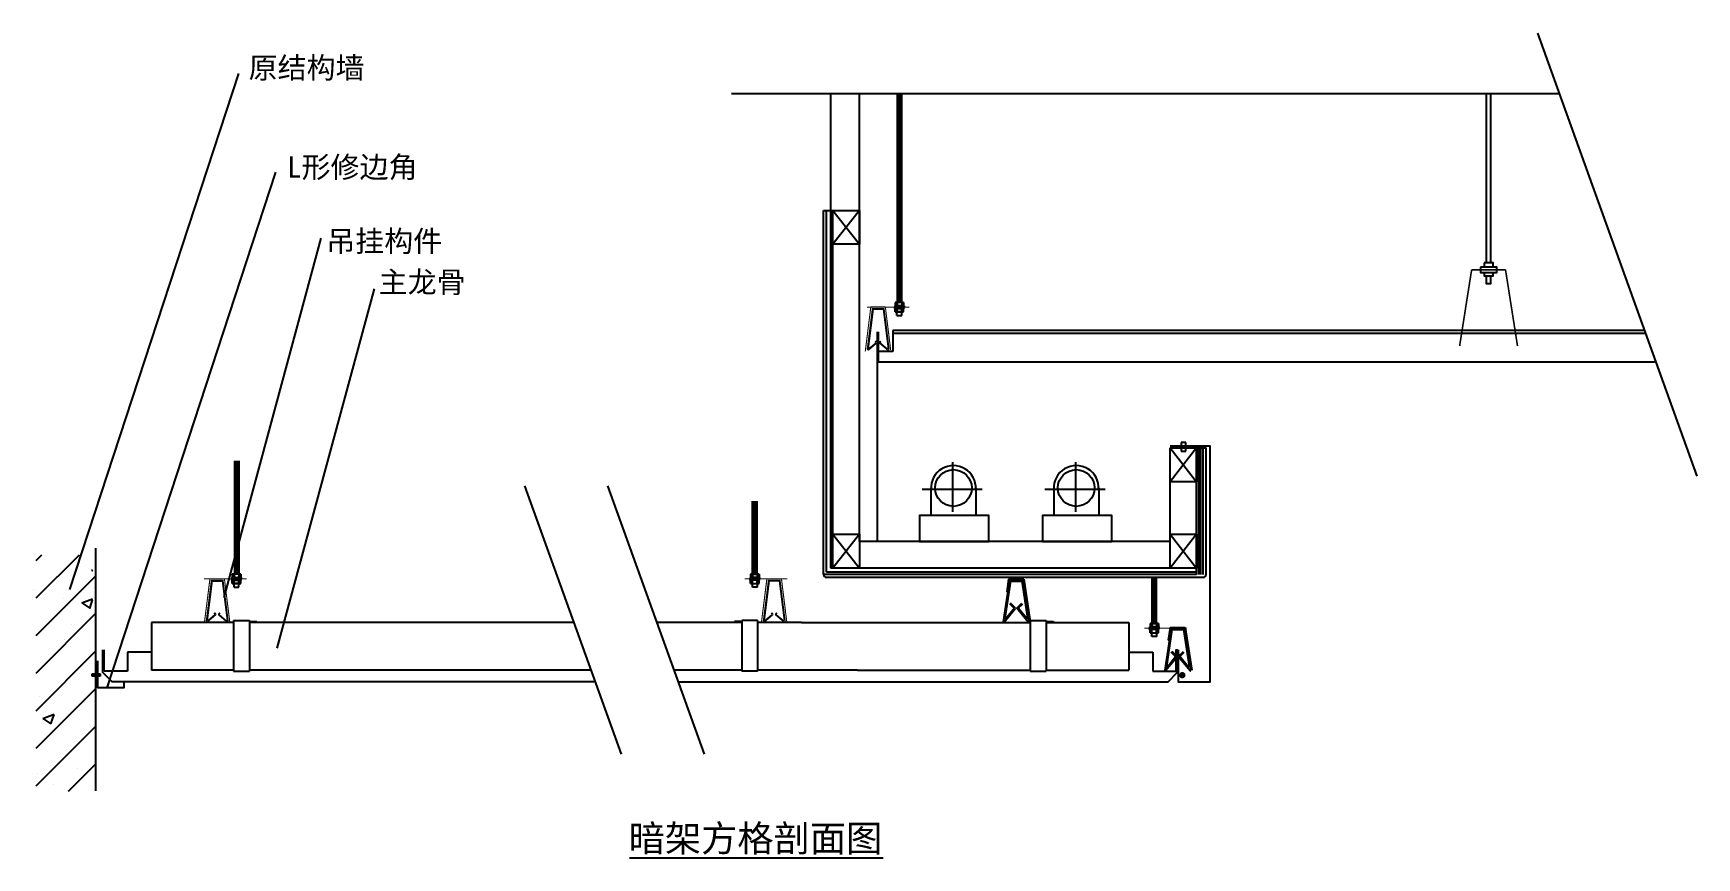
# Model space of a CAD drawing. Extents: x 154 to 1719, y 1596 to 2371.
import ezdxf

# ---------------------------------------------------------------- set-up
doc = ezdxf.new("R2010")
doc.units = 0
doc.header["$LTSCALE"] = 0.2
doc.header["$MEASUREMENT"] = 0
doc.layers.get('0').update_dxf_attribs({"linetype": 'CONTINUOUS'})
for name, color, linetype in [('2', 2, 'CONTINUOUS'), ('3', 3, 'CONTINUOUS'), ('4', 4, 'CONTINUOUS'), ('7', 7, 'CONTINUOUS'), ('BH', 3, 'CONTINUOUS'), ('DIM', 3, 'CONTINUOUS'), ('S', 7, 'CONTINUOUS'), ('TEXT', 3, 'CONTINUOUS')]:
    doc.layers.add(name, color=color, linetype=linetype)
doc.styles.add('HZ', font='')
doc.styles.get('HZ').set_extended_font_data('仿宋_GB2312')
doc.dimstyles.new('STANDARD$7', dxfattribs={"dimtxt": 20, "dimasz": 5, "dimexe": 0.18, "dimexo": 0.0625, "dimgap": 0.09, "dimtad": 1, "dimdec": 0, "dimzin": 0, "dimtxsty": 'STANDARD', "dimblk1": 'DOT', "dimblk2": 'DOT', "dimsah": 1, "dimcen": 0.09, "dimclrt": 7, "dimazin": 3, "dimtfac": 1, "dimtdec": 4, "dimtmove": 0, "dimatfit": 3, "dimtolj": 1, "dimtzin": 0})

# ---------------------------------------------------------------- blocks, each defined once
blk = doc.blocks.new('_DOT')
at = {"color": 0, "linetype": 'BYBLOCK'}
blk.add_line((-0.5, 0), (-1, 0), dxfattribs=at)
at = {"color": 0, "linetype": 'BYBLOCK', "const_width": 0.5}
blk.add_lwpolyline([(-0.25, 0, 1), (0.25, 0, 1)], format="xyb", close=True, dxfattribs=at)
blk = doc.blocks.new('*X1')
at = {"color": 0}
for p, q in [((62486.8, 80977.7), (62527.6, 81018.4)), ((62486.8, 81013), (62492.2, 81018.4)), ((62486.8, 80942.3), (62542.8, 80998.3)), ((62486.8, 80907), (62542.8, 80963)), ((62486.8, 80871.6), (62542.8, 80927.6)), ((62486.8, 80836.3), (62542.8, 80892.3)), ((62486.8, 80800.9), (62542.8, 80856.9)), ((62517.4, 80796.1), (62542.8, 80821.5))]:
    blk.add_line(p, q, dxfattribs=at)
blk = doc.blocks.new('*X2')
at = {"color": 0}
for p, q in [((62542.1, 81003.5), (62542.8, 81004.4)), ((62542.1, 81003.5), (62542.8, 81003.4)), ((62487, 80985.4), (62487, 80985.4)), ((62515, 80977.4), (62515, 80977.4)), ((62532.6, 80973), (62542.8, 80977)), ((62532.6, 80973), (62540.1, 80968)), ((62540.1, 80967.9), (62542.8, 80976)), ((62522.9, 80952.5), (62522.9, 80952.5)), ((62516.8, 80938.5), (62516.8, 80938.5)), ((62492.7, 80885), (62492.7, 80885)), ((62496.1, 80864.3), (62506.6, 80868.3)), ((62503.6, 80859.2), (62506.7, 80868.2)), ((62530.9, 80871.5), (62530.9, 80871.5)), ((62535.4, 80879.1), (62535.4, 80879.1)), ((62496.1, 80864.3), (62503.6, 80859.2)), ((62491.4, 80812.3), (62491.4, 80812.3)), ((62528.9, 80817.3), (62528.9, 80817.3)), ((62506.2, 80802.4), (62506.2, 80802.4))]:
    blk.add_line(p, q, dxfattribs=at)
blk = doc.blocks.new('DENG')
at = {"layer": '7'}
for p, q in [((0, -88.3), (0, 106.3)), ((-121.1, 0), (114.6, 0)), ((-86.4, 4.9), (-86.4, -103)), ((89.7, 4.9), (89.7, -103))]:
    blk.add_line(p, q, dxfattribs=at)
blk.add_lwpolyline([(140.8, -204.7), (140.8, -103), (-130.9, -103), (-130.9, -204.7)], close=True, dxfattribs=at)
blk.add_circle((1.6, 4.9), 72, dxfattribs=at)
blk.add_arc((1.6, 4.9), 88, 356.80472, 183.19528, dxfattribs=at)
blk = doc.blocks.new('DENG-L')
at = {"layer": '3', "xscale": 0.2, "yscale": 0.2, "zscale": 0.2}
blk.add_blockref('DENG', (-28.2, 40.9), dxfattribs=at)
blk = doc.blocks.new('DING1')
at = {"layer": 'DIM'}
blk.add_blockref('DENG-L', (0, 0), dxfattribs=at)

msp = doc.modelspace()

# ---------------------------------------------------------------- linework, layer by layer
at = {"layer": '2'}
msp.add_line((212.2, 1886.9), (212.2, 1658.6), dxfattribs=at)
at = {"layer": '3'}
for p, q in [((900.2, 1864.3), (900.2, 2204.7)), ((931.2, 2204.7), (906.2, 2173)), ((906.2, 2204.7), (931.2, 2173)), ((1669.8, 2091.8), (962.5, 2091.8)), ((1670.9, 2088.8), (962.5, 2088.8)), ((1223.5, 1981.2), (1248.5, 1949.5)), ((1248.5, 1981.2), (1223.5, 1949.5)), ((906.2, 1900), (931.2, 1868.3)), ((931.2, 1900), (906.2, 1868.3)), ((1223.5, 1900), (1248.5, 1868.3)), ((1248.5, 1900), (1223.5, 1868.3)), ((1248.5, 1864.3), (900.2, 1864.3)), ((220.1, 1771.2), (220.1, 1791.2)), ((264.7, 1789.2), (242.2, 1789.2)), ((242.2, 1789.2), (242.2, 1771.2)), ((242.2, 1771.2), (220.1, 1771.2))]:
    msp.add_line(p, q, dxfattribs=at)
at = {"layer": '4'}
for p, q in [((1680.6, 2061.8), (949, 2061.8)), ((342.1, 1818.9), (342.1, 1771.2)), ((342.1, 1818.9), (357.1, 1818.9)), ((357.1, 1818.9), (357.1, 1771.2)), ((820.3, 1818.9), (820.3, 1771.2)), ((835.3, 1818.9), (820.3, 1818.9)), ((835.3, 1818.9), (835.3, 1771.2)), ((1091.9, 1818.9), (1091.9, 1771.2)), ((1091.9, 1818.9), (1106.9, 1818.9)), ((1106.9, 1818.9), (1106.9, 1771.2)), ((1184.6, 1789.2), (1207.1, 1789.2)), ((1207.1, 1789.2), (1207.1, 1771.2)), ((342.1, 1771.2), (357.1, 1771.2)), ((835.3, 1771.2), (820.3, 1771.2)), ((1091.9, 1771.2), (1106.9, 1771.2)), ((1207.1, 1771.2), (1229.2, 1771.2)), ((1221.6, 1761.2), (1230.3, 1769.9)), ((208.9, 1768.7), (216.6, 1768.7)), ((208.9, 1766.5), (208.9, 1768.7)), ((216.6, 1766.5), (208.9, 1766.5)), ((216.6, 1768.7), (216.6, 1766.5)), ((760.4, 1761.2), (1221.6, 1761.2))]:
    msp.add_line(p, q, dxfattribs=at)
for points in [[(906.2, 2204.7), (931.2, 2204.7), (931.2, 2173), (906.2, 2173)], [(1223.5, 1981.2), (1248.5, 1981.2), (1248.5, 1949.5), (1223.5, 1949.5)], [(906.2, 1900), (931.2, 1900), (931.2, 1868.3), (906.2, 1868.3)], [(1223.5, 1900), (1248.5, 1900), (1248.5, 1868.3), (1223.5, 1868.3)]]:
    msp.add_lwpolyline(points, close=True, dxfattribs=at)
for points in [[(1231.2, 1791.2), (1231.2, 1761.2), (1261.2, 1761.2), (1261.2, 1982.9), (1223.5, 1982.9)], [(682.3, 1761.2), (227.7, 1761.2), (219, 1769.9), (219, 1791.2)], [(1229.2, 1771.2), (1229.2, 1791.2), (1230.3, 1791.2), (1230.3, 1769.9)]]:
    msp.add_lwpolyline(points, dxfattribs=at)
at = {"layer": '4', "color": 4}
msp.add_lwpolyline([(213.9, 1780.9), (213.9, 1755.9), (238.9, 1755.9), (238.9, 1760.9)], dxfattribs=at)
at = {"layer": 'BH'}
for p, q in [((1569.2, 2371.3), (1719.2, 1954.8)), ((1589.7, 2314.4), (810.7, 2314.4)), ((616, 1945.5), (706.8, 1693.3)), ((694.1, 1945.5), (784.9, 1693.3))]:
    msp.add_line(p, q, dxfattribs=at)
at = {"layer": 'DIM', "color": 6}
msp.add_line((714.7, 1595.8), (953.3, 1595.8), dxfattribs=at)
at = {"layer": 'S'}
for p, q in [((904.2, 1868.3), (904.2, 2314.4)), ((931.2, 1893.3), (931.2, 2314.4)), ((897.2, 1862.3), (897.2, 2204.7)), ((897.2, 2204.7), (906.2, 2204.7)), ((906.2, 1868.3), (906.2, 2204.7)), ((964.4, 2114.9), (973.1, 2114.9)), ((964.4, 2114.9), (964.4, 2114.2)), ((964.7, 2118.1), (964.7, 2115.2)), ((971.7, 2118.2), (965.7, 2118.2)), ((966.5, 2118.1), (966.5, 2115.2)), ((970.9, 2118.1), (970.9, 2115.2)), ((972.7, 2118.1), (972.7, 2115.2)), ((973.1, 2114.9), (973.1, 2114.2)), ((943.6, 2111.9), (938.9, 2074.4)), ((953.7, 2111.9), (943.6, 2111.9)), ((953.7, 2111.9), (958.4, 2074.4)), ((964.4, 2112.4), (964.4, 2113.1)), ((964.4, 2112.4), (973.1, 2112.4)), ((964.7, 2109.4), (964.7, 2112.2)), ((971.7, 2109.2), (965.7, 2109.2)), ((966.4, 2105.8), (966.4, 2109.3)), ((966.4, 2105.8), (971, 2105.8)), ((966.5, 2109.4), (966.5, 2112.2)), ((970.9, 2109.4), (970.9, 2112.2)), ((971, 2105.8), (971, 2109.3)), ((972.7, 2109.4), (972.7, 2112.2)), ((973.1, 2112.4), (973.1, 2113.1)), ((948.2, 1892.6), (948.2, 2090.3)), ((949, 2061.8), (949, 2090.3)), ((962.5, 2091.8), (962.5, 2071.8)), ((939.8, 2074), (946.8, 2079.9)), ((946.8, 2080.7), (945.9, 2081.5)), ((962.5, 2071.8), (949, 2071.8)), ((950.5, 2080.7), (951.4, 2081.5)), ((957.5, 2074), (950.6, 2079.9)), ((1257.5, 1982.9), (1223.5, 1982.9)), ((1223.5, 1982.9), (1257.5, 1982.9)), ((1223.5, 1893.3), (1223.5, 1981.2)), ((1257.5, 1981.2), (1223.5, 1981.2)), ((1223.5, 1981.2), (1257.5, 1981.2)), ((1223.5, 1981.2), (1257.5, 1981.2)), ((1233.9, 1986.4), (1233.9, 1978.1)), ((1238.2, 1986.4), (1233.9, 1986.4)), ((1233.9, 1978.1), (1238.2, 1978.1)), ((1238.2, 1978.1), (1238.2, 1986.4)), ((1248.5, 1862.3), (1248.5, 1981.2)), ((1250.5, 1862.3), (1250.5, 1981.2)), ((1252.5, 1862.3), (1252.5, 1981.2)), ((1254.5, 1862.3), (1254.5, 1981.2)), ((1257.5, 1862.3), (1257.5, 1981.2)), ((1223.5, 1893.3), (931.2, 1893.3)), ((1227.2, 1868.3), (904.2, 1868.3)), ((321.6, 1856.3), (316.9, 1818.8)), ((321.6, 1856.3), (331.6, 1856.3)), ((331.6, 1856.3), (336.3, 1818.8)), ((340.4, 1859.3), (349.1, 1859.3)), ((340.4, 1859.3), (340.4, 1858.6)), ((340.4, 1856.8), (340.4, 1857.5)), ((340.4, 1856.8), (349.1, 1856.8)), ((340.8, 1862.5), (340.8, 1859.6)), ((340.8, 1853.8), (340.8, 1856.6)), ((347.8, 1862.6), (341.8, 1862.6)), ((347.8, 1853.6), (341.8, 1853.6)), ((342.5, 1850.2), (342.5, 1853.7)), ((342.5, 1850.2), (347, 1850.2)), ((342.6, 1862.5), (342.6, 1859.6)), ((342.6, 1853.8), (342.6, 1856.6)), ((347, 1862.5), (347, 1859.6)), ((347, 1853.8), (347, 1856.6)), ((347, 1850.2), (347, 1853.8)), ((348.8, 1862.5), (348.8, 1859.6)), ((348.8, 1853.8), (348.8, 1856.6)), ((349.1, 1859.3), (349.1, 1858.6)), ((349.1, 1856.8), (349.1, 1857.5)), ((828.3, 1859.3), (828.3, 1858.6)), ((837, 1859.3), (828.3, 1859.3)), ((828.3, 1856.8), (828.3, 1857.5)), ((837, 1856.8), (828.3, 1856.8)), ((828.7, 1862.5), (828.7, 1859.6)), ((828.7, 1853.8), (828.7, 1856.6)), ((829.7, 1862.6), (835.7, 1862.6)), ((829.7, 1853.6), (835.7, 1853.6)), ((830.5, 1862.5), (830.5, 1859.6)), ((830.5, 1853.8), (830.5, 1856.6)), ((830.5, 1850.2), (830.5, 1853.8)), ((835, 1850.2), (830.5, 1850.2)), ((834.9, 1862.5), (834.9, 1859.6)), ((834.9, 1853.8), (834.9, 1856.6)), ((835, 1850.2), (835, 1853.7)), ((836.7, 1862.5), (836.7, 1859.6)), ((836.7, 1853.8), (836.7, 1856.6)), ((837, 1859.3), (837, 1858.6)), ((837, 1856.8), (837, 1857.5)), ((845.8, 1856.3), (841.2, 1818.8)), ((855.9, 1856.3), (845.8, 1856.3)), ((855.9, 1856.3), (860.6, 1818.8)), ((1248.5, 1862.3), (897.2, 1862.3)), ((1254.5, 1859.3), (900.2, 1859.3)), ((1072.4, 1856.8), (1066.5, 1817.6)), ((1073.3, 1855.8), (1068, 1821.1)), ((1071.5, 1857.8), (1069.7, 1845.9)), ((1072.4, 1856.8), (1085, 1856.8)), ((1073.3, 1855.8), (1084.1, 1855.8)), ((1084.1, 1855.8), (1089.4, 1821.1)), ((1085, 1856.8), (1090.9, 1817.6)), ((1085.8, 1857.8), (1091.9, 1817.8)), ((1070.8, 1845.9), (1069.7, 1845.9)), ((1076.8, 1830.4), (1072.6, 1834.6)), ((1078.1, 1830.5), (1073.3, 1835.3)), ((1079.3, 1830.5), (1084.1, 1835.3)), ((1080.6, 1830.4), (1084.8, 1834.6)), ((264.7, 1816.9), (264.7, 1772.2)), ((342.1, 1816.9), (264.7, 1816.9)), ((317.7, 1818.4), (324.7, 1824.3)), ((324.7, 1825.1), (323.9, 1825.9)), ((328.5, 1825.1), (329.3, 1825.9)), ((335.5, 1818.4), (328.5, 1824.3)), ((357.1, 1817.9), (364, 1817.9)), ((662.3, 1816.9), (357.1, 1816.9)), ((364, 1817.9), (364, 1816.9)), ((820.3, 1816.9), (740.4, 1816.9)), ((813.5, 1817.9), (813.5, 1816.9)), ((820.3, 1817.9), (813.5, 1817.9)), ((876.5, 1816.9), (835.3, 1816.9)), ((842, 1818.4), (849, 1824.3)), ((849, 1825.1), (848.2, 1825.9)), ((852.7, 1825.1), (853.6, 1825.9)), ((859.8, 1818.4), (852.8, 1824.3)), ((876.5, 1816.9), (1091.9, 1816.9)), ((1067.4, 1817.2), (1078.1, 1830.5)), ((1068.9, 1820.7), (1076.8, 1830.4)), ((1090, 1817.2), (1079.3, 1830.5)), ((1088.5, 1820.7), (1080.6, 1830.4)), ((1106.9, 1817.9), (1113.8, 1817.9)), ((1106.9, 1816.9), (1184.6, 1816.9)), ((1113.8, 1817.9), (1113.8, 1816.9)), ((1184.6, 1816.9), (1184.6, 1772.2)), ((1205.6, 1816.2), (1211.6, 1816.2)), ((1212.9, 1812.9), (1204.2, 1812.9)), ((1204.2, 1812.9), (1204.2, 1812.2)), ((1204.2, 1810.4), (1204.2, 1811.1)), ((1212.9, 1810.4), (1204.2, 1810.4)), ((1204.6, 1816.1), (1204.6, 1813.2)), ((1204.6, 1807.4), (1204.6, 1810.2)), ((1205.6, 1807.2), (1211.6, 1807.2)), ((1206.4, 1816.1), (1206.4, 1813.2)), ((1206.4, 1807.4), (1206.4, 1810.2)), ((1206.4, 1803.8), (1206.4, 1807.3)), ((1210.9, 1803.8), (1206.4, 1803.8)), ((1210.8, 1816.1), (1210.8, 1813.2)), ((1210.8, 1807.4), (1210.8, 1810.2)), ((1210.9, 1803.8), (1210.9, 1807.3)), ((1212.6, 1816.1), (1212.6, 1813.2)), ((1212.6, 1807.4), (1212.6, 1810.2)), ((1212.9, 1812.9), (1212.9, 1812.2)), ((1212.9, 1810.4), (1212.9, 1811.1)), ((1224.4, 1811.3), (1218.4, 1772.2)), ((1225.2, 1810.3), (1220, 1775.6)), ((1223.5, 1812.3), (1221.7, 1800.4)), ((1224.4, 1811.3), (1236.9, 1811.3)), ((1225.2, 1810.3), (1236.1, 1810.3)), ((1236.1, 1810.3), (1241.3, 1775.6)), ((1236.9, 1811.3), (1242.9, 1772.2)), ((1237.8, 1812.3), (1243.8, 1772.3)), ((1220.9, 1775.3), (1228.7, 1784.9)), ((1222.7, 1800.4), (1221.7, 1800.4)), ((1228.7, 1784.9), (1224.6, 1789.1)), ((1229.2, 1785.9), (1225.3, 1789.8)), ((1231.2, 1785), (1236, 1789.8)), ((1242, 1771.8), (1231.2, 1785)), ((1232.6, 1784.9), (1236.7, 1789.1)), ((1240.4, 1775.3), (1232.6, 1784.9)), ((342.1, 1772.2), (264.7, 1772.2)), ((678.4, 1772.2), (357.1, 1772.2)), ((820.3, 1772.2), (756.5, 1772.2)), ((820.3, 1772.2), (756.5, 1772.2)), ((929.2, 1772.2), (835.3, 1772.2)), ((929.2, 1772.2), (1091.9, 1772.2)), ((1106.9, 1772.2), (1184.6, 1772.2)), ((1219.3, 1771.8), (1229.2, 1783.9))]:
    msp.add_line(p, q, dxfattribs=at)
at = {"layer": 'S', "color": 0}
msp.add_line((969.8, 2118.2), (966.4, 2119.8), dxfattribs=at)
at = {"layer": 'S', "color": 1}
for p, q in [((1071.5, 1857.8), (1085.8, 1857.8)), ((1223.5, 1812.3), (1237.8, 1812.3))]:
    msp.add_line(p, q, dxfattribs=at)
at = {"layer": 'S'}
for points, const_width in [([(968.9, 2118.5), (968.9, 2314.4)], 6), ([(1507.3, 2148.8), (1496, 2077.1)], 1.5), ([(1507.3, 2148.8), (1539.2, 2148.8)], 1.5), ([(1539.2, 2148.8), (1550.5, 2077.1)], 1.5), ([(941.8, 2113.8), (936.6, 2072.1)], 1), ([(978.2, 2113.6), (938.2, 2113.6)], 1), ([(941.8, 2113.8), (955.5, 2113.8)], 1), ([(955.5, 2113.8), (960.5, 2073.4)], 1), ([(943.3, 2112.9), (938.5, 2074.5)], 1), ([(953.7, 2112.4), (943.6, 2112.4)], 1), ([(954.1, 2112.9), (958.9, 2074.5)], 1), ([(947.1, 2081), (946.3, 2081.9)], 1), ([(950.2, 2081), (951, 2081.9)], 1), ([(940.1, 2073.6), (947.1, 2079.5)], 1), ([(957.2, 2073.6), (950.2, 2079.5)], 1), ([(345, 1862.8), (345, 1969.3)], 6), ([(832.5, 1862.8), (832.5, 1931.2)], 6), ([(354.3, 1858), (314.3, 1858)], 1), ([(319.8, 1858.2), (314.7, 1817.8)], 1), ([(321.2, 1857.3), (316.4, 1818.9)], 1), ([(333.4, 1858.2), (319.8, 1858.2)], 1), ([(321.6, 1856.8), (331.6, 1856.8)], 1), ([(332, 1857.3), (336.8, 1818.9)], 1), ([(333.4, 1858.2), (338.6, 1816.5)], 1), ([(823.2, 1858), (863.2, 1858)], 1), ([(844, 1858.2), (838.8, 1816.5)], 1), ([(845.5, 1857.3), (840.7, 1818.9)], 1), ([(844, 1858.2), (857.7, 1858.2)], 1), ([(855.9, 1856.8), (845.8, 1856.8)], 1), ([(856.3, 1857.3), (861.1, 1818.9)], 1), ([(857.7, 1858.2), (862.7, 1817.8)], 1), ([(1208.4, 1816.4), (1208.4, 1859.3)], 6), ([(318, 1818), (325, 1823.9)], 1), ([(325.1, 1825.4), (324.2, 1826.3)], 1), ([(328.1, 1825.4), (329, 1826.3)], 1), ([(335.1, 1818), (328.2, 1823.9)], 1), ([(842.3, 1818), (849.3, 1823.9)], 1), ([(849.4, 1825.4), (848.5, 1826.3)], 1), ([(852.4, 1825.4), (853.2, 1826.3)], 1), ([(859.4, 1818), (852.4, 1823.9)], 1), ([(1199.1, 1811.6), (1239.1, 1811.6)], 1)]:
    msp.add_lwpolyline(points, dxfattribs=dict(at, const_width=const_width))
for points in [[(1521, 2314.4), (1521, 2155.3)], [(1525.5, 2155.3), (1525.5, 2314.4)], [(1527.5, 2151.2), (1527.5, 2155.3), (1519, 2155.3)], [(1519, 2155.3), (1519, 2151.2)], [(1519, 2146.4), (1519, 2143.2), (1527.5, 2143.2), (1527.5, 2146.4)], [(1521, 2143.2), (1521, 2135.9), (1525.5, 2135.9), (1525.5, 2143.2)]]:
    msp.add_lwpolyline(points, dxfattribs=at)
msp.add_lwpolyline([(1515.8, 2151.2), (1515.8, 2146.4), (1531.1, 2146.4), (1531.1, 2151.2)], close=True, dxfattribs=at)
at = {"layer": 'S', "const_width": 1}
for points in [[(938.5, 2074.5, 0.684265), (940.1, 2073.6, 0.684265)], [(947.1, 2079.5, 0.437904), (947.1, 2081, 0.437904)], [(950.2, 2081, 0.437904), (950.2, 2079.5, 0.437904)], [(957.2, 2073.6, 0.684265), (958.9, 2074.5, 0.684265)], [(318, 1818, -0.684265), (316.4, 1818.9, -0.684265)], [(325.1, 1825.4, -0.437904), (325, 1823.9, -0.437904)], [(328.2, 1823.9, -0.437904), (328.1, 1825.4, -0.437904)], [(336.8, 1818.9, -0.684265), (335.1, 1818, -0.684265)], [(840.7, 1818.9, 0.684265), (842.3, 1818, 0.684265)], [(849.3, 1823.9, 0.437904), (849.4, 1825.4, 0.437904)], [(852.4, 1825.4, 0.437904), (852.4, 1823.9, 0.437904)], [(859.4, 1818, 0.684265), (861.1, 1818.9, 0.684265)]]:
    msp.add_lwpolyline(points, format="xyb", dxfattribs=at)
at = {"layer": 'S', "color": 7, "const_width": 3}
msp.add_lwpolyline([(1233.5, 1767.5, 1), (1236.5, 1767.5, 1)], format="xyb", close=True, dxfattribs=at)
at = {"layer": 'S'}
for centre, radius, start, end in [((965.6, 2115.5), 2.68, 70.5011, 109.4989), ((965.6, 2117.7), 2.68, 250.5011, 289.4989), ((968.7, 2101.2), 17, 82.5428, 97.4572), ((968.7, 2132.1), 17, 262.5428, 277.4572), ((971.8, 2115.5), 2.68, 70.5011, 109.4989), ((971.8, 2117.7), 2.68, 250.5011, 289.4989), ((965.6, 2109.7), 2.68, 70.5011, 109.4989), ((965.6, 2111.9), 2.68, 250.5011, 289.4989), ((968.7, 2095.4), 17, 82.5428, 97.4572), ((968.7, 2126.2), 17, 262.5428, 277.4572), ((971.8, 2109.7), 2.68, 70.5011, 109.4989), ((971.8, 2111.9), 2.68, 250.5011, 289.4989), ((939.4, 2074.3), 0.503, 172.875, 310.4048), ((341.7, 1859.9), 2.68, 70.5011, 109.4989), ((341.7, 1862.1), 2.68, 250.5011, 289.4989), ((341.7, 1854.1), 2.68, 70.5011, 109.4989), ((341.7, 1856.3), 2.68, 250.5011, 289.4989), ((344.8, 1845.6), 17, 82.5428, 97.4572), ((344.8, 1876.5), 17, 262.5428, 277.4572), ((344.8, 1839.8), 17, 82.5428, 97.4572), ((344.8, 1870.6), 17, 262.5428, 277.4572), ((347.9, 1859.9), 2.68, 70.5011, 109.4989), ((347.9, 1862.1), 2.68, 250.5011, 289.4989), ((347.9, 1854.1), 2.68, 70.5011, 109.4989), ((347.9, 1856.3), 2.68, 250.5011, 289.4989), ((829.6, 1859.9), 2.68, 70.5011, 109.4989), ((829.6, 1862.1), 2.68, 250.5011, 289.4989), ((829.6, 1854.1), 2.68, 70.5011, 109.4989), ((829.6, 1856.3), 2.68, 250.5011, 289.4989), ((832.7, 1845.6), 17, 82.5428, 97.4572), ((832.7, 1876.5), 17, 262.5428, 277.4572), ((832.7, 1839.8), 17, 82.5428, 97.4572), ((832.7, 1870.6), 17, 262.5428, 277.4572), ((835.8, 1859.9), 2.68, 70.5011, 109.4989), ((835.8, 1862.1), 2.68, 250.5011, 289.4989), ((835.8, 1854.1), 2.68, 70.5011, 109.4989), ((835.8, 1856.3), 2.68, 250.5011, 289.4989), ((900.2, 1862.3), 3, 180, 270), ((1254.5, 1862.3), 3, 270, 0), ((335.8, 1818.8), 0.503, 229.5952, 7.125), ((841.7, 1818.8), 0.503, 172.875, 310.4048), ((1067, 1817.6), 0.5, 171.4162, 320.9564), ((1068.5, 1821), 0.5, 171.4162, 320.9564), ((1088.9, 1821), 0.5, 219.0436, 8.5838), ((1090.4, 1817.6), 0.5, 219.0436, 8.5838), ((1205.5, 1813.5), 2.68, 70.5011, 109.4989), ((1208.6, 1799.2), 17, 82.5428, 97.4572), ((1211.7, 1813.5), 2.68, 70.5011, 109.4989), ((1205.5, 1815.7), 2.68, 250.5011, 289.4989), ((1205.5, 1807.7), 2.68, 70.5011, 109.4989), ((1205.5, 1809.9), 2.68, 250.5011, 289.4989), ((1208.6, 1830.1), 17, 262.5428, 277.4572), ((1208.6, 1793.4), 17, 82.5428, 97.4572), ((1208.6, 1824.2), 17, 262.5428, 277.4572), ((1211.7, 1815.7), 2.68, 250.5011, 289.4989), ((1211.7, 1807.7), 2.68, 70.5011, 109.4989), ((1211.7, 1809.9), 2.68, 250.5011, 289.4989), ((1218.9, 1772.1), 0.5, 171.4162, 320.9564), ((1220.5, 1775.6), 0.5, 171.4162, 320.9564), ((1240.8, 1775.6), 0.5, 219.0436, 8.5838), ((1242.4, 1772.1), 0.5, 219.0436, 8.5838)]:
    msp.add_arc(centre, radius, start, end, dxfattribs=at)

# ---------------------------------------------------------------- block references
at = {"layer": 'BH'}
for name, p in [('*X1', (-62330.7, -79137.6)), ('*X2', (-62333.5, -79137.6))]:
    msp.add_blockref(name, p, dxfattribs=at)
at = {"layer": 'DIM', "xscale": 1.2, "yscale": 1.2, "zscale": 1.2}
for p in [(1053, 1893.3), (1168.6, 1893.3)]:
    msp.add_blockref('DING1', p, dxfattribs=at)

# ---------------------------------------------------------------- texts
at = {"layer": '3', "style": 'HZ'}
for s, p in [('原结构墙', (356.2, 2328.9)), ('L形修边角', (392.4, 2235.4)), ('吊挂构件', (429.3, 2165.7)), ('主龙骨', (478.6, 2127.2))]:
    msp.add_text(s, height=20, dxfattribs=at).set_placement(p)
at = {"layer": 'TEXT', "style": 'HZ'}
msp.add_text('暗架方格剖面图', height=25, dxfattribs=at).set_placement((713.9, 1601.5))

# ---------------------------------------------------------------- leaders
at = {"layer": 'DIM'}
for points in [[(188, 1848), (346.9, 2333.3)], [(223, 1755.5), (381.9, 2240.8)], [(333.2, 1840.5), (424.5, 2178.5)], [(383.2, 1793), (474.6, 2131)]]:
    msp.add_leader(points, dimstyle='STANDARD$7', override={"dimscale": 10, "dimtxt": 2, "dimasz": 0.5, "dimexe": 0, "dimexo": 0, "dimgap": 0.5, "dimtxsty": 'HZ', "dimcen": 0, "dimclrd": 256, "dimclre": 256, "dimclrt": 256, "dimtfac": 0.5, "dimtdec": 0}, dxfattribs=at)

doc.saveas('drawing.dxf')
